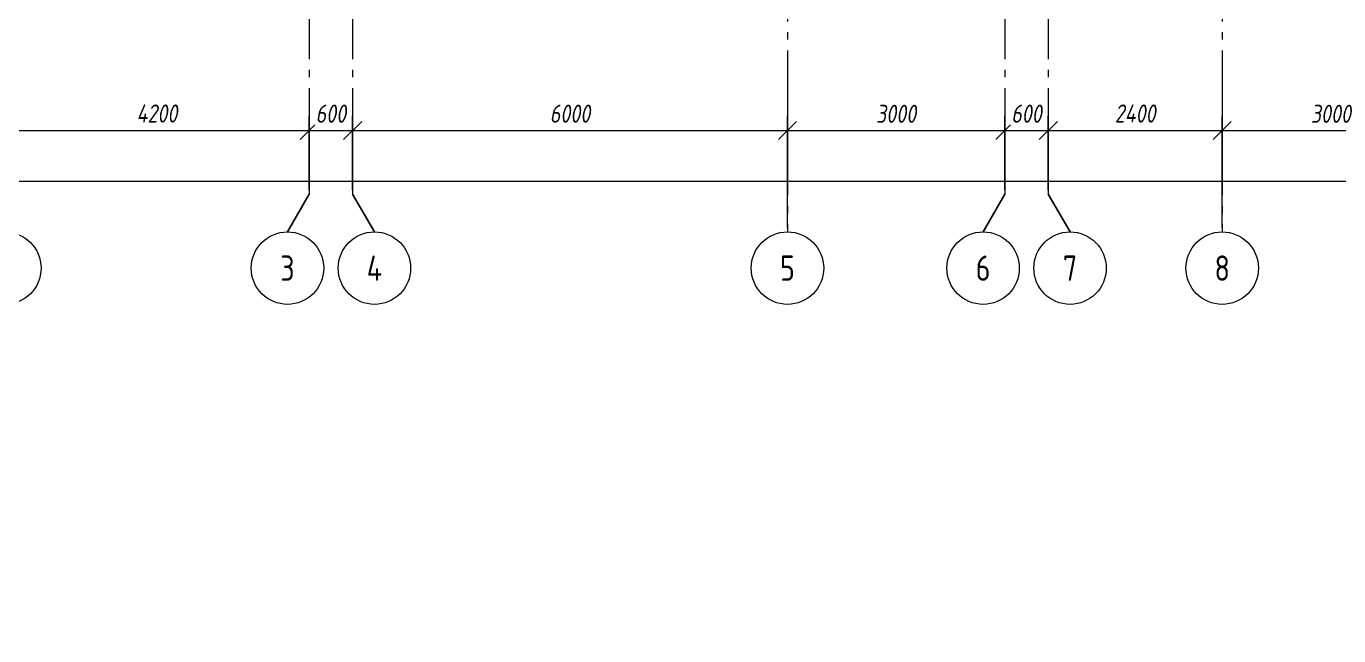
# Model space of a CAD drawing. Header units: millimetres. Extents: x -85420 to 1195317, y -69347 to 470418.
# Drawn here: x 437442 to 455555, y 0 to 8413 of the extents above; entities that cross this region are included whole.
import ezdxf
from ezdxf import colors
from ezdxf.entities.mleader import LeaderData, LeaderLine
from ezdxf.math import Vec2, Vec3

# ---------------------------------------------------------------- set-up
doc = ezdxf.new("R2010")
doc.units = ezdxf.units.MM
for name, pattern in [('GOST2.303 6', [12, 8, -1.5, 1, -1.5]), ('ГОСТ 2.303 5', [24, 20, -1.5, 1, -1.5]), ('осевая', [50.8, 31.75, -6.35, 6.35, -6.35])]:
    doc.linetypes.add(name, pattern=pattern)
for name, color, linetype, lineweight in [('+АР_Осевые линии', 252, 'GOST2.303 6', 9), ('+АР_Размеры', 252, 'Continuous', 0), ('АР_Отметки', 7, 'Continuous', 5)]:
    doc.layers.add(name, color=color, linetype=linetype, lineweight=lineweight)
doc.layers.add('ОСИ', color=7, linetype='осевая', lineweight=13, true_color=0x999999)
doc.styles.add('GOST 2.304', font='CS_Gost2304.shx')
doc.styles.add('ISOCPEUR', font='', dxfattribs={"height": 250})
doc.styles.add('ГОСТ 2.304', font='CS_Gost2304.shx', dxfattribs={"oblique": 10})
doc.styles.get('ISOCPEUR').set_extended_font_data('ISOCPEUR', italic=True)
doc.dimstyles.new('СПДС', dxfattribs={"dimscale": 100, "dimtxt": 2.5, "dimasz": 2.5, "dimexe": 2, "dimexo": 0.625, "dimgap": 1, "dimtad": 1, "dimdec": 0, "dimrnd": 5, "dimtxsty": 'ГОСТ 2.304', "dimblk": 'OBLIQUE', "dimblk1": 'OBLIQUE', "dimblk2": 'OBLIQUE', "dimcen": 2.5, "dimdle": 2, "dimadec": 0, "dimazin": 2, "dimtfac": 0.75, "dimtdec": 4, "dimtmove": 1, "dimatfit": 3, "dimfxl": 1, "dimtfill": 1, "dimtolj": 1, "dimarcsym": 1})

# ---------------------------------------------------------------- blocks, each defined once
blk = doc.blocks.new('_Oblique')
at = {"color": 0, "linetype": 'ByBlock', "lineweight": -2}
blk.add_line((-0.5, -0.5), (0.5, 0.5), dxfattribs=at)
blk = doc.blocks.new('*D165')
at = {"layer": '+АР_Размеры', "color": 0, "lineweight": -2, "ltscale": 100, "transparency": 16777216}
for p, q in [((140, -9690), (140, -8852)), ((70940, -9690), (70940, -8852)), ((-60, -9052), (71140, -9052))]:
    blk.add_line(p, q, dxfattribs=at)
at = {"layer": 'Defpoints', "color": 0, "transparency": 16777216}
for p in [(70940, -9052), (140, -9752), (70940, -9752)]:
    blk.add_point(p, dxfattribs=at)
at = {"layer": '+АР_Размеры', "color": 0, "lineweight": -2, "transparency": 16777216, "xscale": 250, "yscale": 250, "zscale": 250, "rotation": 180}
blk.add_blockref('_Oblique', (140, -9052), dxfattribs=at)
at = {"layer": '+АР_Размеры', "color": 0, "lineweight": -2, "transparency": 16777216, "xscale": 250, "yscale": 250, "zscale": 250}
blk.add_blockref('_Oblique', (70940, -9052), dxfattribs=at)
at = {"layer": '+АР_Размеры', "color": 0, "ltscale": 100, "transparency": 16777216, "insert": (37040, -8827), "char_height": 250, "attachment_point": 5, "style": 'ГОСТ 2.304', "bg_fill": 3, "box_fill_scale": 1.1, "bg_fill_color": 256, "bg_fill_true_color": 13158600, "bg_fill_transparency": 0}
blk.add_mtext('\\A1;70800', dxfattribs=at)
blk = doc.blocks.new('Ось сетки - Диаметр 10 мм-1135821-0_Подвал _-2_700__Планировка')
at = {"layer": '+АР_Осевые линии', "linetype": 'Continuous'}
blk.add_circle((0, 0), 5, dxfattribs=at)
blk = doc.blocks.new('*D166')
at = {"layer": '+АР_Размеры', "color": 0, "lineweight": -2, "ltscale": 100, "transparency": 16777216}
for p, q in [((6740, -9690), (6740, -8152)), ((10940, -9170), (10940, -8152)), ((6540, -8352), (11140, -8352))]:
    blk.add_line(p, q, dxfattribs=at)
at = {"layer": 'Defpoints', "color": 0, "transparency": 16777216}
for p in [(10940, -8352), (10940, -9233), (6740, -9752)]:
    blk.add_point(p, dxfattribs=at)
at = {"layer": '+АР_Размеры', "color": 0, "lineweight": -2, "transparency": 16777216, "xscale": 250, "yscale": 250, "zscale": 250, "rotation": 180}
blk.add_blockref('_Oblique', (6740, -8352), dxfattribs=at)
at = {"layer": '+АР_Размеры', "color": 0, "lineweight": -2, "transparency": 16777216, "xscale": 250, "yscale": 250, "zscale": 250}
blk.add_blockref('_Oblique', (10940, -8352), dxfattribs=at)
at = {"layer": '+АР_Размеры', "color": 0, "ltscale": 100, "transparency": 16777216, "insert": (8840, -8118), "char_height": 250, "attachment_point": 5, "style": 'ГОСТ 2.304', "bg_fill": 3, "box_fill_scale": 1.1, "bg_fill_color": 256, "bg_fill_true_color": 13158600, "bg_fill_transparency": 0}
blk.add_mtext('\\A1;4200', dxfattribs=at)
blk = doc.blocks.new('*D167')
at = {"layer": '+АР_Размеры', "color": 0, "lineweight": -2, "ltscale": 100, "transparency": 16777216}
for p, q in [((10940, -9170), (10940, -8152)), ((11540, -9170), (11540, -8152)), ((10740, -8352), (11740, -8352))]:
    blk.add_line(p, q, dxfattribs=at)
at = {"layer": 'Defpoints', "color": 0, "transparency": 16777216}
for p in [(10940, -9233), (11540, -9233)]:
    blk.add_point(p, dxfattribs=at)
at = {"layer": '+АР_Размеры', "color": 0, "lineweight": -2, "transparency": 16777216, "xscale": 250, "yscale": 250, "zscale": 250, "rotation": 180}
blk.add_blockref('_Oblique', (10940, -8352), dxfattribs=at)
at = {"layer": '+АР_Размеры', "color": 0, "lineweight": -2, "transparency": 16777216, "xscale": 250, "yscale": 250, "zscale": 250}
blk.add_blockref('_Oblique', (11540, -8352), dxfattribs=at)
at = {"layer": '+АР_Размеры', "color": 0, "ltscale": 100, "transparency": 16777216, "insert": (11240, -8120), "char_height": 250, "attachment_point": 5, "style": 'ГОСТ 2.304', "bg_fill": 3, "box_fill_scale": 1.1, "bg_fill_color": 256, "bg_fill_true_color": 13158600, "bg_fill_transparency": 0}
blk.add_mtext('\\A1;600', dxfattribs=at)
at = {"layer": 'Defpoints', "color": 0, "transparency": 16777216}
blk.add_point((11540, -8352), dxfattribs=at)
blk = doc.blocks.new('*D168')
at = {"layer": '+АР_Размеры', "color": 0, "lineweight": -2, "ltscale": 100, "transparency": 16777216}
for p, q in [((11540, -9170), (11540, -8152)), ((17540, -9690), (17540, -8152)), ((11340, -8352), (17740, -8352))]:
    blk.add_line(p, q, dxfattribs=at)
at = {"layer": 'Defpoints', "color": 0, "transparency": 16777216}
for p in [(17540, -8352), (11540, -9233), (17540, -9752)]:
    blk.add_point(p, dxfattribs=at)
at = {"layer": '+АР_Размеры', "color": 0, "lineweight": -2, "transparency": 16777216, "xscale": 250, "yscale": 250, "zscale": 250, "rotation": 180}
blk.add_blockref('_Oblique', (11540, -8352), dxfattribs=at)
at = {"layer": '+АР_Размеры', "color": 0, "lineweight": -2, "transparency": 16777216, "xscale": 250, "yscale": 250, "zscale": 250}
blk.add_blockref('_Oblique', (17540, -8352), dxfattribs=at)
at = {"layer": '+АР_Размеры', "color": 0, "ltscale": 100, "transparency": 16777216, "insert": (14540, -8120), "char_height": 250, "attachment_point": 5, "style": 'ГОСТ 2.304', "bg_fill": 3, "box_fill_scale": 1.1, "bg_fill_color": 256, "bg_fill_true_color": 13158600, "bg_fill_transparency": 0}
blk.add_mtext('\\A1;6000', dxfattribs=at)
blk = doc.blocks.new('*D169')
at = {"layer": '+АР_Размеры', "color": 0, "lineweight": -2, "ltscale": 100, "transparency": 16777216}
for p, q in [((17540, -9690), (17540, -8152)), ((20540, -9170), (20540, -8152)), ((17340, -8352), (20740, -8352))]:
    blk.add_line(p, q, dxfattribs=at)
at = {"layer": 'Defpoints', "color": 0, "transparency": 16777216}
for p in [(20540, -8352), (20540, -9233), (17540, -9752)]:
    blk.add_point(p, dxfattribs=at)
at = {"layer": '+АР_Размеры', "color": 0, "lineweight": -2, "transparency": 16777216, "xscale": 250, "yscale": 250, "zscale": 250, "rotation": 180}
blk.add_blockref('_Oblique', (17540, -8352), dxfattribs=at)
at = {"layer": '+АР_Размеры', "color": 0, "lineweight": -2, "transparency": 16777216, "xscale": 250, "yscale": 250, "zscale": 250}
blk.add_blockref('_Oblique', (20540, -8352), dxfattribs=at)
at = {"layer": '+АР_Размеры', "color": 0, "ltscale": 100, "transparency": 16777216, "insert": (19040, -8122), "char_height": 250, "attachment_point": 5, "style": 'ГОСТ 2.304', "bg_fill": 3, "box_fill_scale": 1.1, "bg_fill_color": 256, "bg_fill_true_color": 13158600, "bg_fill_transparency": 0}
blk.add_mtext('\\A1;3000', dxfattribs=at)
blk = doc.blocks.new('*D170')
at = {"layer": '+АР_Размеры', "color": 0, "lineweight": -2, "ltscale": 100, "transparency": 16777216}
for p, q in [((20540, -9170), (20540, -8152)), ((21140, -9170), (21140, -8152)), ((20340, -8352), (21340, -8352))]:
    blk.add_line(p, q, dxfattribs=at)
at = {"layer": 'Defpoints', "color": 0, "transparency": 16777216}
for p in [(20540, -9233), (21140, -9233)]:
    blk.add_point(p, dxfattribs=at)
at = {"layer": '+АР_Размеры', "color": 0, "lineweight": -2, "transparency": 16777216, "xscale": 250, "yscale": 250, "zscale": 250, "rotation": 180}
blk.add_blockref('_Oblique', (20540, -8352), dxfattribs=at)
at = {"layer": '+АР_Размеры', "color": 0, "lineweight": -2, "transparency": 16777216, "xscale": 250, "yscale": 250, "zscale": 250}
blk.add_blockref('_Oblique', (21140, -8352), dxfattribs=at)
at = {"layer": '+АР_Размеры', "color": 0, "ltscale": 100, "transparency": 16777216, "insert": (20840, -8120), "char_height": 250, "attachment_point": 5, "style": 'ГОСТ 2.304', "bg_fill": 3, "box_fill_scale": 1.1, "bg_fill_color": 256, "bg_fill_true_color": 13158600, "bg_fill_transparency": 0}
blk.add_mtext('\\A1;600', dxfattribs=at)
at = {"layer": 'Defpoints', "color": 0, "transparency": 16777216}
blk.add_point((21140, -8352), dxfattribs=at)
blk = doc.blocks.new('*D171')
at = {"layer": '+АР_Размеры', "color": 0, "lineweight": -2, "ltscale": 100, "transparency": 16777216}
for p, q in [((21140, -9170), (21140, -8152)), ((23540, -9690), (23540, -8152)), ((20940, -8352), (23740, -8352))]:
    blk.add_line(p, q, dxfattribs=at)
at = {"layer": 'Defpoints', "color": 0, "transparency": 16777216}
for p in [(23540, -8352), (21140, -9233), (23540, -9752)]:
    blk.add_point(p, dxfattribs=at)
at = {"layer": '+АР_Размеры', "color": 0, "lineweight": -2, "transparency": 16777216, "xscale": 250, "yscale": 250, "zscale": 250, "rotation": 180}
blk.add_blockref('_Oblique', (21140, -8352), dxfattribs=at)
at = {"layer": '+АР_Размеры', "color": 0, "lineweight": -2, "transparency": 16777216, "xscale": 250, "yscale": 250, "zscale": 250}
blk.add_blockref('_Oblique', (23540, -8352), dxfattribs=at)
at = {"layer": '+АР_Размеры', "color": 0, "ltscale": 100, "transparency": 16777216, "insert": (22340, -8118), "char_height": 250, "attachment_point": 5, "style": 'ГОСТ 2.304', "bg_fill": 3, "box_fill_scale": 1.1, "bg_fill_color": 256, "bg_fill_true_color": 13158600, "bg_fill_transparency": 0}
blk.add_mtext('\\A1;2400', dxfattribs=at)
blk = doc.blocks.new('*D172')
at = {"layer": '+АР_Размеры', "color": 0, "lineweight": -2, "ltscale": 100, "transparency": 16777216}
for p, q in [((23540, -9690), (23540, -8152)), ((26540, -9690), (26540, -8152)), ((23340, -8352), (26740, -8352))]:
    blk.add_line(p, q, dxfattribs=at)
at = {"layer": 'Defpoints', "color": 0, "transparency": 16777216}
for p in [(26540, -8352), (23540, -9752), (26540, -9752)]:
    blk.add_point(p, dxfattribs=at)
at = {"layer": '+АР_Размеры', "color": 0, "lineweight": -2, "transparency": 16777216, "xscale": 250, "yscale": 250, "zscale": 250, "rotation": 180}
blk.add_blockref('_Oblique', (23540, -8352), dxfattribs=at)
at = {"layer": '+АР_Размеры', "color": 0, "lineweight": -2, "transparency": 16777216, "xscale": 250, "yscale": 250, "zscale": 250}
blk.add_blockref('_Oblique', (26540, -8352), dxfattribs=at)
at = {"layer": '+АР_Размеры', "color": 0, "ltscale": 100, "transparency": 16777216, "insert": (25040, -8122), "char_height": 250, "attachment_point": 5, "style": 'ГОСТ 2.304', "bg_fill": 3, "box_fill_scale": 1.1, "bg_fill_color": 256, "bg_fill_true_color": 13158600, "bg_fill_transparency": 0}
blk.add_mtext('\\A1;3000', dxfattribs=at)
blk = doc.blocks.new('_DotSmall')
at = {"color": 0, "linetype": 'ByBlock', "const_width": 0.5}
blk.add_lwpolyline([(-0.0625, 0, 1), (0.0625, 0, 1)], format="xyb", close=True, dxfattribs=at)
blk = doc.blocks.new('A$C314F1C93')
at = {"layer": '+АР_Осевые линии', "linetype": 'ГОСТ 2.303 5', "lineweight": 0, "ltscale": 100, "char_height": 350, "attachment_point": 5, "style": 'GOST 2.304'}
for s, insert in [('3', (10640, -10252.2)), ('4', (11840, -10252.2)), ('5', (17540, -10252.2)), ('6', (20240, -10252.2)), ('7', (21440, -10252.2)), ('8', (23540, -10252.2))]:
    blk.add_mtext(s, dxfattribs=dict(at, insert=insert))
at = {"layer": '+АР_Размеры', "ltscale": 100}
dim = blk.add_linear_dim(base=(70940, -9052.2), p1=(140, -9752.2), p2=(70940, -9752.2), dimstyle='СПДС', override={"dimscale": 100}, dxfattribs=at)
dim.commit()
dim.dimension.update_dxf_attribs({"geometry": '*D165', "text_midpoint": (37040, -9052.2), "dimtype": 160})
at = {"layer": '+АР_Осевые линии', "linetype": 'ГОСТ 2.303 5', "lineweight": 0, "ltscale": 100}
for p, q in [((17540, 64752.7), (17540, -9752.2)), ((23540, 64752.7), (23540, -9752.2)), ((10940, 64233), (10940, -9232.6)), ((11540, 64233), (11540, -9232.6)), ((20540, 64233), (20540, -9232.6)), ((21140, 64233), (21140, -9232.6))]:
    blk.add_line(p, q, dxfattribs=at)
at = {"layer": '+АР_Осевые линии', "linetype": 'ГОСТ 2.303 5', "lineweight": 25, "ltscale": 100}
for points in [[(20240, -9752.2), (20540, -9232.6)], [(21440, -9752.2), (21140, -9232.6)]]:
    blk.add_lwpolyline(points, dxfattribs=at)
at = {"layer": '+АР_Осевые линии', "linetype": 'ГОСТ 2.303 5', "lineweight": 25, "ltscale": 100, "xscale": 100.0000000000002, "yscale": 100.0000000000002, "zscale": 100.0000000000002, "rotation": 90}
for p in [(6740, -10252.2), (10640, -10252.2), (11840, -10252.2), (17540, -10252.2), (20240, -10252.2), (21440, -10252.2), (23540, -10252.2)]:
    blk.add_blockref('Ось сетки - Диаметр 10 мм-1135821-0_Подвал _-2_700__Планировка', p, dxfattribs=at)
at = {"layer": '+АР_Размеры', "ltscale": 100}
dim = blk.add_linear_dim(base=(10940, -8352.2), p1=(6740, -9752.2), p2=(10940, -9232.6), dimstyle='СПДС', override={"dimscale": 100}, dxfattribs=at)
dim.commit()
dim.dimension.update_dxf_attribs({"geometry": '*D166', "text_midpoint": (8840, -8117.6)})
dim = blk.add_linear_dim(base=(11540, -8352.2), p1=(10940, -9232.6), p2=(11540, -9232.6), dimstyle='СПДС', override={"dimscale": 100}, dxfattribs=at)
dim.commit()
dim.dimension.update_dxf_attribs({"geometry": '*D167', "text_midpoint": (11240, -8352.2), "dimtype": 160})
at = {"layer": '+АР_Осевые линии', "linetype": 'ГОСТ 2.303 5', "lineweight": 25, "ltscale": 100}
blk.add_lwpolyline([(10640, -9752.2), (10940, -9232.6)], dxfattribs=at)
at = {"layer": '+АР_Размеры', "ltscale": 100}
dim = blk.add_linear_dim(base=(17540, -8352.2), p1=(11540, -9232.6), p2=(17540, -9752.2), dimstyle='СПДС', override={"dimscale": 100}, dxfattribs=at)
dim.commit()
dim.dimension.update_dxf_attribs({"geometry": '*D168', "text_midpoint": (14540, -8120)})
at = {"layer": '+АР_Осевые линии', "linetype": 'ГОСТ 2.303 5', "lineweight": 25, "ltscale": 100}
blk.add_lwpolyline([(11840, -9752.2), (11540, -9232.6)], dxfattribs=at)
at = {"layer": '+АР_Размеры', "ltscale": 100}
dim = blk.add_linear_dim(base=(20540, -8352.2), p1=(17540, -9752.2), p2=(20540, -9232.6), dimstyle='СПДС', override={"dimscale": 100}, dxfattribs=at)
dim.commit()
dim.dimension.update_dxf_attribs({"geometry": '*D169', "text_midpoint": (19040, -8122.1)})
dim = blk.add_linear_dim(base=(21140, -8352.2), p1=(20540, -9232.6), p2=(21140, -9232.6), dimstyle='СПДС', override={"dimscale": 100}, dxfattribs=at)
dim.commit()
dim.dimension.update_dxf_attribs({"geometry": '*D170', "text_midpoint": (20840, -8352.2), "dimtype": 160})
dim = blk.add_linear_dim(base=(23540, -8352.2), p1=(21140, -9232.6), p2=(23540, -9752.2), dimstyle='СПДС', override={"dimscale": 100}, dxfattribs=at)
dim.commit()
dim.dimension.update_dxf_attribs({"geometry": '*D171', "text_midpoint": (22340, -8117.6)})
dim = blk.add_linear_dim(base=(26540, -8352.2), p1=(23540, -9752.2), p2=(26540, -9752.2), dimstyle='СПДС', override={"dimscale": 100}, dxfattribs=at)
dim.commit()
dim.dimension.update_dxf_attribs({"geometry": '*D172', "text_midpoint": (25040, -8122.1)})

msp = doc.modelspace()

# ---------------------------------------------------------------- block references
at = {"layer": 'ОСИ', "ltscale": 40}
msp.add_blockref('A$C314F1C93', (430406.4, 15326.4, 0), dxfattribs=at)

# ---------------------------------------------------------------- next in the draw order: leaders
at = {"layer": 'АР_Отметки', "lineweight": 9}
ml = msp.add_multileader_mtext('Standard', dxfattribs=at)
ml.set_content('+2,410', color=256, style='ISOCPEUR')
ml.set_leader_properties(color=256, linetype='Continuous', lineweight=-1)
ml.set_arrow_properties(name='DOTSMALL')
ml.build(insert=Vec2(0, 0))
ml.multileader.update_dxf_attribs({"has_text_frame": 1, "text_left_attachment_type": 4, "text_right_attachment_type": 4, "dogleg_length": 100, "arrow_head_size": 180})
ctx = ml.context
ctx.base_point, ctx.char_height, ctx.arrow_head_size, ctx.landing_gap_size, ctx.plane_origin = Vec3(703103, 29209.7), 250, 180, 50, Vec3(700941.8, 28618.5)
ctx.left_attachment, ctx.right_attachment = 4, 4
notes = []
notes.append((ctx, [(0, (0, 0, 0), (0, 0), (1, 0), 1, [])]))
ctx.mtext.insert, ctx.mtext.width, ctx.mtext.line_spacing_style, ctx.mtext.flow_direction = Vec3(703153, 29543.1), 852.697, 2, 5
ml = msp.add_multileader_mtext('Standard', dxfattribs=at)
ml.set_content('+2,410', color=256, style='ISOCPEUR')
ml.set_leader_properties(color=256, linetype='Continuous', lineweight=-1)
ml.set_arrow_properties(name='DOTSMALL')
ml.build(insert=Vec2(0, 0))
ml.multileader.update_dxf_attribs({"has_text_frame": 1, "text_left_attachment_type": 4, "text_right_attachment_type": 4, "dogleg_length": 100, "arrow_head_size": 180})
ctx = ml.context
ctx.base_point, ctx.char_height, ctx.arrow_head_size, ctx.landing_gap_size, ctx.plane_origin = Vec3(703103, 29209.7), 250, 180, 50, Vec3(700941.8, 28618.5)
ctx.left_attachment, ctx.right_attachment = 4, 4
notes.append((ctx, [(0, (0, 0, 0), (0, 0), (1, 0), 1, [])]))
ctx.mtext.insert, ctx.mtext.width, ctx.mtext.line_spacing_style, ctx.mtext.flow_direction = Vec3(703153, 29543.1), 852.697, 2, 5
ml = msp.add_multileader_mtext('Standard', dxfattribs=at)
ml.set_content('+3,950', color=256, style='ISOCPEUR')
ml.set_leader_properties(color=256, linetype='Continuous', lineweight=-1)
ml.set_arrow_properties(name='DOTSMALL')
ml.build(insert=Vec2(0, 0))
ml.multileader.update_dxf_attribs({"has_text_frame": 1, "text_left_attachment_type": 4, "text_right_attachment_type": 4, "dogleg_length": 100, "arrow_head_size": 180})
ctx = ml.context
ctx.base_point, ctx.char_height, ctx.arrow_head_size, ctx.landing_gap_size, ctx.plane_origin = Vec3(701417.3, 23704), 250, 180, 50, Vec3(701335.9, 22436.5)
ctx.left_attachment, ctx.right_attachment = 4, 4
notes.append((ctx, [(0, (0, 0, 0), (0, 0), (1, 0), 1, [])]))
ctx.mtext.insert, ctx.mtext.width, ctx.mtext.line_spacing_style, ctx.mtext.flow_direction = Vec3(701467.3, 24037.4), 852.697, 2, 5
ml = msp.add_multileader_mtext('Standard', dxfattribs=at)
ml.set_content('+3,950', color=256, style='ISOCPEUR')
ml.set_leader_properties(color=256, linetype='Continuous', lineweight=-1)
ml.set_arrow_properties(name='DOTSMALL')
ml.build(insert=Vec2(0, 0))
ml.multileader.update_dxf_attribs({"has_text_frame": 1, "text_left_attachment_type": 4, "text_right_attachment_type": 4, "dogleg_length": 100, "arrow_head_size": 180})
ctx = ml.context
ctx.base_point, ctx.char_height, ctx.arrow_head_size, ctx.landing_gap_size, ctx.plane_origin = Vec3(701417.3, 23704), 250, 180, 50, Vec3(701335.9, 22436.5)
ctx.left_attachment, ctx.right_attachment = 4, 4
notes.append((ctx, [(0, (0, 0, 0), (0, 0), (1, 0), 1, [])]))
ctx.mtext.insert, ctx.mtext.width, ctx.mtext.line_spacing_style, ctx.mtext.flow_direction = Vec3(701467.3, 24037.4), 852.697, 2, 5
for ctx, leaders in notes:
    for number, flags, end, landing, length, lines in leaders:
        leader = LeaderData()
        leader.index, (leader.has_last_leader_line, leader.has_dogleg_vector, leader.attachment_direction) = number, flags
        leader.last_leader_point, leader.dogleg_vector, leader.dogleg_length = Vec3(end), Vec3(landing), length
        for number, points, colour, breaks in lines:
            line = LeaderLine()
            line.index, line.vertices, line.color, line.breaks = number, Vec3.list(points), colors.encode_raw_color(colour), breaks
            leader.lines.append(line)
        ctx.leaders.append(leader)

doc.saveas('drawing.dxf')
